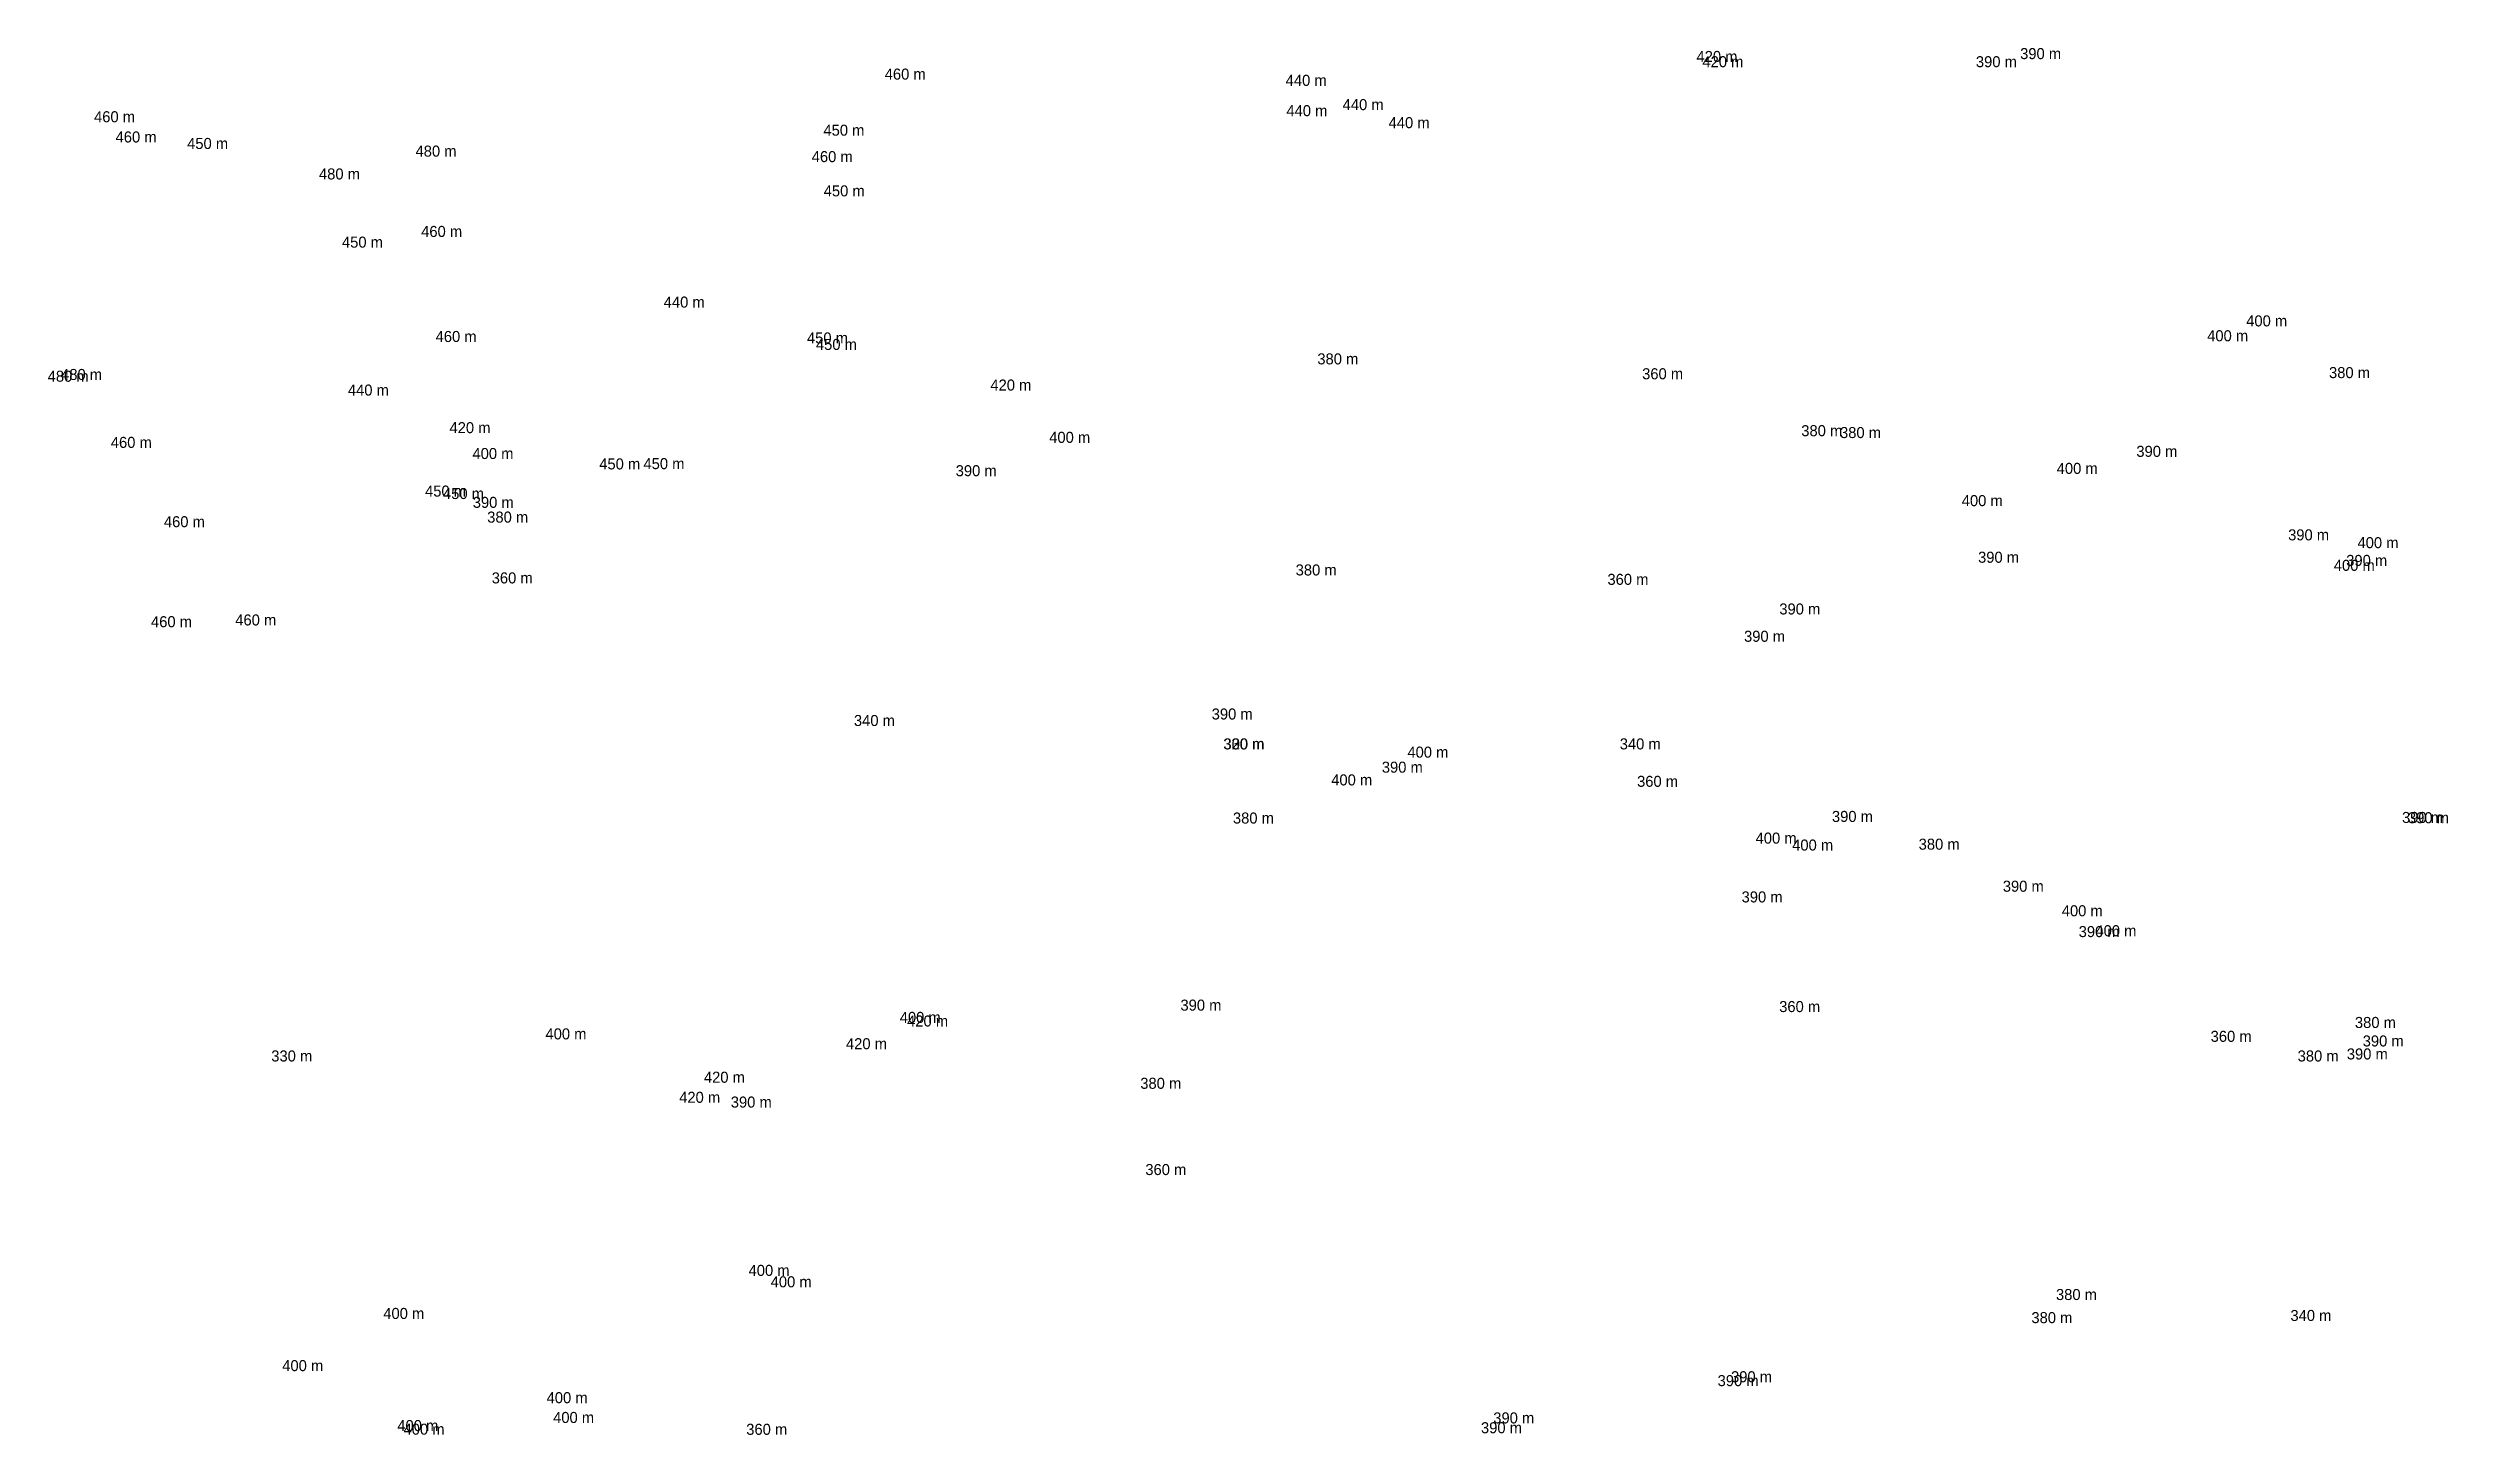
# Model space of a CAD drawing. Extents: x 104.5131 to 104.5297, y 28.4568 to 28.4664.
import ezdxf

# ---------------------------------------------------------------- set-up
doc = ezdxf.new("R2010")
doc.units = 0
doc.header["$MEASUREMENT"] = 0
doc.layers.add('FeatureAttribs', color=7, linetype='Continuous')

# ---------------------------------------------------------------- blocks, each defined once
blk = doc.blocks.new('FEATURE')

msp = doc.modelspace()

# ---------------------------------------------------------------- block references
at = {"layer": 'FeatureAttribs'}
ref = msp.add_blockref('FEATURE', (104.524491, 28.466271, 420), dxfattribs=at)
ref.add_attrib('NAME', '420 m', (104.524491, 28.466271, 420), dxfattribs={"height": 0.0000763})
ref = msp.add_blockref('FEATURE', (104.524491, 28.466271, 420), dxfattribs=at)
ref.add_attrib('NAME', '420 m', (104.524491, 28.466271, 420), dxfattribs={"height": 0.0000763})
ref = msp.add_blockref('FEATURE', (104.524532, 28.466235, 420), dxfattribs=at)
ref.add_attrib('NAME', '420 m', (104.524532, 28.466235, 420), dxfattribs={"height": 0.0000763})
ref = msp.add_blockref('FEATURE', (104.524532, 28.466235, 420), dxfattribs=at)
ref.add_attrib('NAME', '420 m', (104.524532, 28.466235, 420), dxfattribs={"height": 0.0000763})
ref = msp.add_blockref('FEATURE', (104.526424, 28.466235, 390), dxfattribs=at)
ref.add_attrib('NAME', '390 m', (104.526424, 28.466235, 390), dxfattribs={"height": 0.0000763})
ref = msp.add_blockref('FEATURE', (104.52673, 28.466291, 390), dxfattribs=at)
ref.add_attrib('NAME', '390 m', (104.52673, 28.466291, 390), dxfattribs={"height": 0.0000763})
ref = msp.add_blockref('FEATURE', (104.518875, 28.466149, 460), dxfattribs=at)
ref.add_attrib('NAME', '460 m', (104.518875, 28.466149, 460), dxfattribs={"height": 0.0000763})
ref = msp.add_blockref('FEATURE', (104.521649, 28.466106, 440), dxfattribs=at)
ref.add_attrib('NAME', '440 m', (104.521649, 28.466106, 440), dxfattribs={"height": 0.0000763})
ref = msp.add_blockref('FEATURE', (104.513405, 28.465854, 460), dxfattribs=at)
ref.add_attrib('NAME', '460 m', (104.513405, 28.465854, 460), dxfattribs={"height": 0.0000763})
ref = msp.add_blockref('FEATURE', (104.521654, 28.465896, 440), dxfattribs=at)
ref.add_attrib('NAME', '440 m', (104.521654, 28.465896, 440), dxfattribs={"height": 0.0000763})
ref = msp.add_blockref('FEATURE', (104.522043, 28.465938, 440), dxfattribs=at)
ref.add_attrib('NAME', '440 m', (104.522043, 28.465938, 440), dxfattribs={"height": 0.0000763})
ref = msp.add_blockref('FEATURE', (104.513554, 28.465714, 460), dxfattribs=at)
ref.add_attrib('NAME', '460 m', (104.513554, 28.465714, 460), dxfattribs={"height": 0.0000763})
ref = msp.add_blockref('FEATURE', (104.514049, 28.465669, 450), dxfattribs=at)
ref.add_attrib('NAME', '450 m', (104.514049, 28.465669, 450), dxfattribs={"height": 0.0000763})
ref = msp.add_blockref('FEATURE', (104.518451, 28.465761, 450), dxfattribs=at)
ref.add_attrib('NAME', '450 m', (104.518451, 28.465761, 450), dxfattribs={"height": 0.0000763})
ref = msp.add_blockref('FEATURE', (104.522361, 28.465813, 440), dxfattribs=at)
ref.add_attrib('NAME', '440 m', (104.522361, 28.465813, 440), dxfattribs={"height": 0.0000763})
ref = msp.add_blockref('FEATURE', (104.515629, 28.465616, 480), dxfattribs=at)
ref.add_attrib('NAME', '480 m', (104.515629, 28.465616, 480), dxfattribs={"height": 0.0000763})
ref = msp.add_blockref('FEATURE', (104.515629, 28.465616, 480), dxfattribs=at)
ref.add_attrib('NAME', '480 m', (104.515629, 28.465616, 480), dxfattribs={"height": 0.0000763})
ref = msp.add_blockref('FEATURE', (104.51837, 28.465578, 460), dxfattribs=at)
ref.add_attrib('NAME', '460 m', (104.51837, 28.465578, 460), dxfattribs={"height": 0.0000763})
ref = msp.add_blockref('FEATURE', (104.514961, 28.465458, 480), dxfattribs=at)
ref.add_attrib('NAME', '480 m', (104.514961, 28.465458, 480), dxfattribs={"height": 0.0000763})
ref = msp.add_blockref('FEATURE', (104.514961, 28.465458, 480), dxfattribs=at)
ref.add_attrib('NAME', '480 m', (104.514961, 28.465458, 480), dxfattribs={"height": 0.0000763})
ref = msp.add_blockref('FEATURE', (104.518453, 28.465341, 450), dxfattribs=at)
ref.add_attrib('NAME', '450 m', (104.518453, 28.465341, 450), dxfattribs={"height": 0.0000763})
ref = msp.add_blockref('FEATURE', (104.515668, 28.46506, 460), dxfattribs=at)
ref.add_attrib('NAME', '460 m', (104.515668, 28.46506, 460), dxfattribs={"height": 0.0000763})
ref = msp.add_blockref('FEATURE', (104.51512, 28.464986, 450), dxfattribs=at)
ref.add_attrib('NAME', '450 m', (104.51512, 28.464986, 450), dxfattribs={"height": 0.0000763})
ref = msp.add_blockref('FEATURE', (104.517346, 28.464571, 440), dxfattribs=at)
ref.add_attrib('NAME', '440 m', (104.517346, 28.464571, 440), dxfattribs={"height": 0.0000763})
ref = msp.add_blockref('FEATURE', (104.528024, 28.464338, 400), dxfattribs=at)
ref.add_attrib('NAME', '400 m', (104.528024, 28.464338, 400), dxfattribs={"height": 0.0000763})
ref = msp.add_blockref('FEATURE', (104.528294, 28.464441, 400), dxfattribs=at)
ref.add_attrib('NAME', '400 m', (104.528294, 28.464441, 400), dxfattribs={"height": 0.0000763})
ref = msp.add_blockref('FEATURE', (104.515768, 28.464333, 460), dxfattribs=at)
ref.add_attrib('NAME', '460 m', (104.515768, 28.464333, 460), dxfattribs={"height": 0.0000763})
ref = msp.add_blockref('FEATURE', (104.518337, 28.464323, 450), dxfattribs=at)
ref.add_attrib('NAME', '450 m', (104.518337, 28.464323, 450), dxfattribs={"height": 0.0000763})
ref = msp.add_blockref('FEATURE', (104.518399, 28.464278, 450), dxfattribs=at)
ref.add_attrib('NAME', '450 m', (104.518399, 28.464278, 450), dxfattribs={"height": 0.0000763})
ref = msp.add_blockref('FEATURE', (104.521868, 28.464178, 380), dxfattribs=at)
ref.add_attrib('NAME', '380 m', (104.521868, 28.464178, 380), dxfattribs={"height": 0.0000763})
ref = msp.add_blockref('FEATURE', (104.513084, 28.464058, 480), dxfattribs=at)
ref.add_attrib('NAME', '480 m', (104.513084, 28.464058, 480), dxfattribs={"height": 0.0000763})
ref = msp.add_blockref('FEATURE', (104.513084, 28.464058, 480), dxfattribs=at)
ref.add_attrib('NAME', '480 m', (104.513084, 28.464058, 480), dxfattribs={"height": 0.0000763})
ref = msp.add_blockref('FEATURE', (104.513177, 28.46407, 480), dxfattribs=at)
ref.add_attrib('NAME', '480 m', (104.513177, 28.46407, 480), dxfattribs={"height": 0.0000763})
ref = msp.add_blockref('FEATURE', (104.513177, 28.46407, 480), dxfattribs=at)
ref.add_attrib('NAME', '480 m', (104.513177, 28.46407, 480), dxfattribs={"height": 0.0000763})
ref = msp.add_blockref('FEATURE', (104.524115, 28.464075, 360), dxfattribs=at)
ref.add_attrib('NAME', '360 m', (104.524115, 28.464075, 360), dxfattribs={"height": 0.0000763})
ref = msp.add_blockref('FEATURE', (104.524115, 28.464075, 360), dxfattribs=at)
ref.add_attrib('NAME', '360 m', (104.524115, 28.464075, 360), dxfattribs={"height": 0.0000763})
ref = msp.add_blockref('FEATURE', (104.528867, 28.464083, 380), dxfattribs=at)
ref.add_attrib('NAME', '380 m', (104.528867, 28.464083, 380), dxfattribs={"height": 0.0000763})
ref = msp.add_blockref('FEATURE', (104.515161, 28.463962, 440), dxfattribs=at)
ref.add_attrib('NAME', '440 m', (104.515161, 28.463962, 440), dxfattribs={"height": 0.0000763})
ref = msp.add_blockref('FEATURE', (104.519606, 28.463997, 420), dxfattribs=at)
ref.add_attrib('NAME', '420 m', (104.519606, 28.463997, 420), dxfattribs={"height": 0.0000763})
ref = msp.add_blockref('FEATURE', (104.519606, 28.463997, 420), dxfattribs=at)
ref.add_attrib('NAME', '420 m', (104.519606, 28.463997, 420), dxfattribs={"height": 0.0000763})
ref = msp.add_blockref('FEATURE', (104.515864, 28.463702, 420), dxfattribs=at)
ref.add_attrib('NAME', '420 m', (104.515864, 28.463702, 420), dxfattribs={"height": 0.0000763})
ref = msp.add_blockref('FEATURE', (104.515864, 28.463702, 420), dxfattribs=at)
ref.add_attrib('NAME', '420 m', (104.515864, 28.463702, 420), dxfattribs={"height": 0.0000763})
ref = msp.add_blockref('FEATURE', (104.525216, 28.463681, 380), dxfattribs=at)
ref.add_attrib('NAME', '380 m', (104.525216, 28.463681, 380), dxfattribs={"height": 0.0000763})
ref = msp.add_blockref('FEATURE', (104.513521, 28.4636, 460), dxfattribs=at)
ref.add_attrib('NAME', '460 m', (104.513521, 28.4636, 460), dxfattribs={"height": 0.0000763})
ref = msp.add_blockref('FEATURE', (104.516023, 28.463523, 400), dxfattribs=at)
ref.add_attrib('NAME', '400 m', (104.516023, 28.463523, 400), dxfattribs={"height": 0.0000763})
ref = msp.add_blockref('FEATURE', (104.520013, 28.463635, 400), dxfattribs=at)
ref.add_attrib('NAME', '400 m', (104.520013, 28.463635, 400), dxfattribs={"height": 0.0000763})
ref = msp.add_blockref('FEATURE', (104.525484, 28.463668, 380), dxfattribs=at)
ref.add_attrib('NAME', '380 m', (104.525484, 28.463668, 380), dxfattribs={"height": 0.0000763})
ref = msp.add_blockref('FEATURE', (104.527534, 28.463538, 390), dxfattribs=at)
ref.add_attrib('NAME', '390 m', (104.527534, 28.463538, 390), dxfattribs={"height": 0.0000763})
ref = msp.add_blockref('FEATURE', (104.5169, 28.463451, 450), dxfattribs=at)
ref.add_attrib('NAME', '450 m', (104.5169, 28.463451, 450), dxfattribs={"height": 0.0000763})
ref = msp.add_blockref('FEATURE', (104.517206, 28.463453, 450), dxfattribs=at)
ref.add_attrib('NAME', '450 m', (104.517206, 28.463453, 450), dxfattribs={"height": 0.0000763})
ref = msp.add_blockref('FEATURE', (104.519366, 28.463404, 390), dxfattribs=at)
ref.add_attrib('NAME', '390 m', (104.519366, 28.463404, 390), dxfattribs={"height": 0.0000763})
ref = msp.add_blockref('FEATURE', (104.526983, 28.46342, 400), dxfattribs=at)
ref.add_attrib('NAME', '400 m', (104.526983, 28.46342, 400), dxfattribs={"height": 0.0000763})
ref = msp.add_blockref('FEATURE', (104.515695, 28.463263, 450), dxfattribs=at)
ref.add_attrib('NAME', '450 m', (104.515695, 28.463263, 450), dxfattribs={"height": 0.0000763})
ref = msp.add_blockref('FEATURE', (104.515819, 28.463246, 450), dxfattribs=at)
ref.add_attrib('NAME', '450 m', (104.515819, 28.463246, 450), dxfattribs={"height": 0.0000763})
ref = msp.add_blockref('FEATURE', (104.516025, 28.463185, 390), dxfattribs=at)
ref.add_attrib('NAME', '390 m', (104.516025, 28.463185, 390), dxfattribs={"height": 0.0000763})
ref = msp.add_blockref('FEATURE', (104.526326, 28.463197, 400), dxfattribs=at)
ref.add_attrib('NAME', '400 m', (104.526326, 28.463197, 400), dxfattribs={"height": 0.0000763})
ref = msp.add_blockref('FEATURE', (104.513888, 28.463051, 460), dxfattribs=at)
ref.add_attrib('NAME', '460 m', (104.513888, 28.463051, 460), dxfattribs={"height": 0.0000763})
ref = msp.add_blockref('FEATURE', (104.516125, 28.463083, 380), dxfattribs=at)
ref.add_attrib('NAME', '380 m', (104.516125, 28.463083, 380), dxfattribs={"height": 0.0000763})
ref = msp.add_blockref('FEATURE', (104.528584, 28.46296, 390), dxfattribs=at)
ref.add_attrib('NAME', '390 m', (104.528584, 28.46296, 390), dxfattribs={"height": 0.0000763})
ref = msp.add_blockref('FEATURE', (104.529064, 28.462906, 400), dxfattribs=at)
ref.add_attrib('NAME', '400 m', (104.529064, 28.462906, 400), dxfattribs={"height": 0.0000763})
ref = msp.add_blockref('FEATURE', (104.521718, 28.462717, 380), dxfattribs=at)
ref.add_attrib('NAME', '380 m', (104.521718, 28.462717, 380), dxfattribs={"height": 0.0000763})
ref = msp.add_blockref('FEATURE', (104.526439, 28.462805, 390), dxfattribs=at)
ref.add_attrib('NAME', '390 m', (104.526439, 28.462805, 390), dxfattribs={"height": 0.0000763})
ref = msp.add_blockref('FEATURE', (104.5289, 28.462749, 400), dxfattribs=at)
ref.add_attrib('NAME', '400 m', (104.5289, 28.462749, 400), dxfattribs={"height": 0.0000763})
ref = msp.add_blockref('FEATURE', (104.528986, 28.462783, 390), dxfattribs=at)
ref.add_attrib('NAME', '390 m', (104.528986, 28.462783, 390), dxfattribs={"height": 0.0000763})
ref = msp.add_blockref('FEATURE', (104.516156, 28.462662, 360), dxfattribs=at)
ref.add_attrib('NAME', '360 m', (104.516156, 28.462662, 360), dxfattribs={"height": 0.0000763})
ref = msp.add_blockref('FEATURE', (104.516156, 28.462662, 360), dxfattribs=at)
ref.add_attrib('NAME', '360 m', (104.516156, 28.462662, 360), dxfattribs={"height": 0.0000763})
ref = msp.add_blockref('FEATURE', (104.523875, 28.462652, 360), dxfattribs=at)
ref.add_attrib('NAME', '360 m', (104.523875, 28.462652, 360), dxfattribs={"height": 0.0000763})
ref = msp.add_blockref('FEATURE', (104.523875, 28.462652, 360), dxfattribs=at)
ref.add_attrib('NAME', '360 m', (104.523875, 28.462652, 360), dxfattribs={"height": 0.0000763})
ref = msp.add_blockref('FEATURE', (104.513799, 28.462359, 460), dxfattribs=at)
ref.add_attrib('NAME', '460 m', (104.513799, 28.462359, 460), dxfattribs={"height": 0.0000763})
ref = msp.add_blockref('FEATURE', (104.514382, 28.462371, 460), dxfattribs=at)
ref.add_attrib('NAME', '460 m', (104.514382, 28.462371, 460), dxfattribs={"height": 0.0000763})
ref = msp.add_blockref('FEATURE', (104.525064, 28.462447, 390), dxfattribs=at)
ref.add_attrib('NAME', '390 m', (104.525064, 28.462447, 390), dxfattribs={"height": 0.0000763})
ref = msp.add_blockref('FEATURE', (104.52482, 28.462258, 390), dxfattribs=at)
ref.add_attrib('NAME', '390 m', (104.52482, 28.462258, 390), dxfattribs={"height": 0.0000763})
ref = msp.add_blockref('FEATURE', (104.521137, 28.46172, 390), dxfattribs=at)
ref.add_attrib('NAME', '390 m', (104.521137, 28.46172, 390), dxfattribs={"height": 0.0000763})
ref = msp.add_blockref('FEATURE', (104.518662, 28.461675, 340), dxfattribs=at)
ref.add_attrib('NAME', '340 m', (104.518662, 28.461675, 340), dxfattribs={"height": 0.0000763})
ref = msp.add_blockref('FEATURE', (104.521217, 28.461513, 330), dxfattribs=at)
ref.add_attrib('NAME', '330 m', (104.521217, 28.461513, 330), dxfattribs={"height": 0.0000763})
ref = msp.add_blockref('FEATURE', (104.521219, 28.461513, 300), dxfattribs=at)
ref.add_attrib('NAME', '300 m', (104.521219, 28.461513, 300), dxfattribs={"height": 0.0000763})
ref = msp.add_blockref('FEATURE', (104.521219, 28.461513, 320), dxfattribs=at)
ref.add_attrib('NAME', '320 m', (104.521219, 28.461513, 320), dxfattribs={"height": 0.0000763})
ref = msp.add_blockref('FEATURE', (104.522314, 28.461352, 390), dxfattribs=at)
ref.add_attrib('NAME', '390 m', (104.522314, 28.461352, 390), dxfattribs={"height": 0.0000763})
ref = msp.add_blockref('FEATURE', (104.522491, 28.461456, 400), dxfattribs=at)
ref.add_attrib('NAME', '400 m', (104.522491, 28.461456, 400), dxfattribs={"height": 0.0000763})
ref = msp.add_blockref('FEATURE', (104.52396, 28.461513, 340), dxfattribs=at)
ref.add_attrib('NAME', '340 m', (104.52396, 28.461513, 340), dxfattribs={"height": 0.0000763})
ref = msp.add_blockref('FEATURE', (104.521964, 28.461264, 400), dxfattribs=at)
ref.add_attrib('NAME', '400 m', (104.521964, 28.461264, 400), dxfattribs={"height": 0.0000763})
ref = msp.add_blockref('FEATURE', (104.52408, 28.461254, 360), dxfattribs=at)
ref.add_attrib('NAME', '360 m', (104.52408, 28.461254, 360), dxfattribs={"height": 0.0000763})
ref = msp.add_blockref('FEATURE', (104.52408, 28.461254, 360), dxfattribs=at)
ref.add_attrib('NAME', '360 m', (104.52408, 28.461254, 360), dxfattribs={"height": 0.0000763})
ref = msp.add_blockref('FEATURE', (104.521284, 28.461, 380), dxfattribs=at)
ref.add_attrib('NAME', '380 m', (104.521284, 28.461, 380), dxfattribs={"height": 0.0000763})
ref = msp.add_blockref('FEATURE', (104.5249, 28.460861, 400), dxfattribs=at)
ref.add_attrib('NAME', '400 m', (104.5249, 28.460861, 400), dxfattribs={"height": 0.0000763})
ref = msp.add_blockref('FEATURE', (104.525428, 28.461011, 390), dxfattribs=at)
ref.add_attrib('NAME', '390 m', (104.525428, 28.461011, 390), dxfattribs={"height": 0.0000763})
ref = msp.add_blockref('FEATURE', (104.529372, 28.461004, 390), dxfattribs=at)
ref.add_attrib('NAME', '390 m', (104.529372, 28.461004, 390), dxfattribs={"height": 0.0000763})
ref = msp.add_blockref('FEATURE', (104.529413, 28.461002, 390), dxfattribs=at)
ref.add_attrib('NAME', '390 m', (104.529413, 28.461002, 390), dxfattribs={"height": 0.0000763})
ref = msp.add_blockref('FEATURE', (104.525153, 28.460813, 400), dxfattribs=at)
ref.add_attrib('NAME', '400 m', (104.525153, 28.460813, 400), dxfattribs={"height": 0.0000763})
ref = msp.add_blockref('FEATURE', (104.526028, 28.460819, 380), dxfattribs=at)
ref.add_attrib('NAME', '380 m', (104.526028, 28.460819, 380), dxfattribs={"height": 0.0000763})
ref = msp.add_blockref('FEATURE', (104.52661, 28.460528, 390), dxfattribs=at)
ref.add_attrib('NAME', '390 m', (104.52661, 28.460528, 390), dxfattribs={"height": 0.0000763})
ref = msp.add_blockref('FEATURE', (104.524803, 28.460454, 390), dxfattribs=at)
ref.add_attrib('NAME', '390 m', (104.524803, 28.460454, 390), dxfattribs={"height": 0.0000763})
ref = msp.add_blockref('FEATURE', (104.527018, 28.460358, 400), dxfattribs=at)
ref.add_attrib('NAME', '400 m', (104.527018, 28.460358, 400), dxfattribs={"height": 0.0000763})
ref = msp.add_blockref('FEATURE', (104.527135, 28.460214, 390), dxfattribs=at)
ref.add_attrib('NAME', '390 m', (104.527135, 28.460214, 390), dxfattribs={"height": 0.0000763})
ref = msp.add_blockref('FEATURE', (104.527251, 28.46022, 400), dxfattribs=at)
ref.add_attrib('NAME', '400 m', (104.527251, 28.46022, 400), dxfattribs={"height": 0.0000763})
ref = msp.add_blockref('FEATURE', (104.520921, 28.459705, 390), dxfattribs=at)
ref.add_attrib('NAME', '390 m', (104.520921, 28.459705, 390), dxfattribs={"height": 0.0000763})
ref = msp.add_blockref('FEATURE', (104.525063, 28.459695, 360), dxfattribs=at)
ref.add_attrib('NAME', '360 m', (104.525063, 28.459695, 360), dxfattribs={"height": 0.0000763})
ref = msp.add_blockref('FEATURE', (104.525063, 28.459695, 360), dxfattribs=at)
ref.add_attrib('NAME', '360 m', (104.525063, 28.459695, 360), dxfattribs={"height": 0.0000763})
ref = msp.add_blockref('FEATURE', (104.518979, 28.45962, 400), dxfattribs=at)
ref.add_attrib('NAME', '400 m', (104.518979, 28.45962, 400), dxfattribs={"height": 0.0000763})
ref = msp.add_blockref('FEATURE', (104.51903, 28.459595, 420), dxfattribs=at)
ref.add_attrib('NAME', '420 m', (104.51903, 28.459595, 420), dxfattribs={"height": 0.0000763})
ref = msp.add_blockref('FEATURE', (104.51903, 28.459595, 420), dxfattribs=at)
ref.add_attrib('NAME', '420 m', (104.51903, 28.459595, 420), dxfattribs={"height": 0.0000763})
ref = msp.add_blockref('FEATURE', (104.529046, 28.459585, 380), dxfattribs=at)
ref.add_attrib('NAME', '380 m', (104.529046, 28.459585, 380), dxfattribs={"height": 0.0000763})
ref = msp.add_blockref('FEATURE', (104.516528, 28.459506, 400), dxfattribs=at)
ref.add_attrib('NAME', '400 m', (104.516528, 28.459506, 400), dxfattribs={"height": 0.0000763})
ref = msp.add_blockref('FEATURE', (104.518607, 28.459438, 420), dxfattribs=at)
ref.add_attrib('NAME', '420 m', (104.518607, 28.459438, 420), dxfattribs={"height": 0.0000763})
ref = msp.add_blockref('FEATURE', (104.518607, 28.459438, 420), dxfattribs=at)
ref.add_attrib('NAME', '420 m', (104.518607, 28.459438, 420), dxfattribs={"height": 0.0000763})
ref = msp.add_blockref('FEATURE', (104.528048, 28.459489, 360), dxfattribs=at)
ref.add_attrib('NAME', '360 m', (104.528048, 28.459489, 360), dxfattribs={"height": 0.0000763})
ref = msp.add_blockref('FEATURE', (104.528048, 28.459489, 360), dxfattribs=at)
ref.add_attrib('NAME', '360 m', (104.528048, 28.459489, 360), dxfattribs={"height": 0.0000763})
ref = msp.add_blockref('FEATURE', (104.52899, 28.459367, 390), dxfattribs=at)
ref.add_attrib('NAME', '390 m', (104.52899, 28.459367, 390), dxfattribs={"height": 0.0000763})
ref = msp.add_blockref('FEATURE', (104.5291, 28.459457, 390), dxfattribs=at)
ref.add_attrib('NAME', '390 m', (104.5291, 28.459457, 390), dxfattribs={"height": 0.0000763})
ref = msp.add_blockref('FEATURE', (104.514631, 28.459353, 330), dxfattribs=at)
ref.add_attrib('NAME', '330 m', (104.514631, 28.459353, 330), dxfattribs={"height": 0.0000763})
ref = msp.add_blockref('FEATURE', (104.517624, 28.459206, 420), dxfattribs=at)
ref.add_attrib('NAME', '420 m', (104.517624, 28.459206, 420), dxfattribs={"height": 0.0000763})
ref = msp.add_blockref('FEATURE', (104.517624, 28.459206, 420), dxfattribs=at)
ref.add_attrib('NAME', '420 m', (104.517624, 28.459206, 420), dxfattribs={"height": 0.0000763})
ref = msp.add_blockref('FEATURE', (104.52865, 28.459353, 380), dxfattribs=at)
ref.add_attrib('NAME', '380 m', (104.52865, 28.459353, 380), dxfattribs={"height": 0.0000763})
ref = msp.add_blockref('FEATURE', (104.517453, 28.459067, 420), dxfattribs=at)
ref.add_attrib('NAME', '420 m', (104.517453, 28.459067, 420), dxfattribs={"height": 0.0000763})
ref = msp.add_blockref('FEATURE', (104.517453, 28.459067, 420), dxfattribs=at)
ref.add_attrib('NAME', '420 m', (104.517453, 28.459067, 420), dxfattribs={"height": 0.0000763})
ref = msp.add_blockref('FEATURE', (104.51781, 28.459034, 390), dxfattribs=at)
ref.add_attrib('NAME', '390 m', (104.51781, 28.459034, 390), dxfattribs={"height": 0.0000763})
ref = msp.add_blockref('FEATURE', (104.520643, 28.459164, 380), dxfattribs=at)
ref.add_attrib('NAME', '380 m', (104.520643, 28.459164, 380), dxfattribs={"height": 0.0000763})
ref = msp.add_blockref('FEATURE', (104.520678, 28.458567, 360), dxfattribs=at)
ref.add_attrib('NAME', '360 m', (104.520678, 28.458567, 360), dxfattribs={"height": 0.0000763})
ref = msp.add_blockref('FEATURE', (104.520678, 28.458567, 360), dxfattribs=at)
ref.add_attrib('NAME', '360 m', (104.520678, 28.458567, 360), dxfattribs={"height": 0.0000763})
ref = msp.add_blockref('FEATURE', (104.517933, 28.457869, 400), dxfattribs=at)
ref.add_attrib('NAME', '400 m', (104.517933, 28.457869, 400), dxfattribs={"height": 0.0000763})
ref = msp.add_blockref('FEATURE', (104.518086, 28.45779, 400), dxfattribs=at)
ref.add_attrib('NAME', '400 m', (104.518086, 28.45779, 400), dxfattribs={"height": 0.0000763})
ref = msp.add_blockref('FEATURE', (104.526978, 28.457702, 380), dxfattribs=at)
ref.add_attrib('NAME', '380 m', (104.526978, 28.457702, 380), dxfattribs={"height": 0.0000763})
ref = msp.add_blockref('FEATURE', (104.515406, 28.457571, 400), dxfattribs=at)
ref.add_attrib('NAME', '400 m', (104.515406, 28.457571, 400), dxfattribs={"height": 0.0000763})
ref = msp.add_blockref('FEATURE', (104.526808, 28.457542, 380), dxfattribs=at)
ref.add_attrib('NAME', '380 m', (104.526808, 28.457542, 380), dxfattribs={"height": 0.0000763})
ref = msp.add_blockref('FEATURE', (104.5286, 28.457557, 340), dxfattribs=at)
ref.add_attrib('NAME', '340 m', (104.5286, 28.457557, 340), dxfattribs={"height": 0.0000763})
ref = msp.add_blockref('FEATURE', (104.514707, 28.45721, 400), dxfattribs=at)
ref.add_attrib('NAME', '400 m', (104.514707, 28.45721, 400), dxfattribs={"height": 0.0000763})
ref = msp.add_blockref('FEATURE', (104.524637, 28.457106, 390), dxfattribs=at)
ref.add_attrib('NAME', '390 m', (104.524637, 28.457106, 390), dxfattribs={"height": 0.0000763})
ref = msp.add_blockref('FEATURE', (104.52473, 28.457133, 390), dxfattribs=at)
ref.add_attrib('NAME', '390 m', (104.52473, 28.457133, 390), dxfattribs={"height": 0.0000763})
ref = msp.add_blockref('FEATURE', (104.516536, 28.456988, 400), dxfattribs=at)
ref.add_attrib('NAME', '400 m', (104.516536, 28.456988, 400), dxfattribs={"height": 0.0000763})
ref = msp.add_blockref('FEATURE', (104.515503, 28.456795, 400), dxfattribs=at)
ref.add_attrib('NAME', '400 m', (104.515503, 28.456795, 400), dxfattribs={"height": 0.0000763})
ref = msp.add_blockref('FEATURE', (104.515546, 28.45677, 400), dxfattribs=at)
ref.add_attrib('NAME', '400 m', (104.515546, 28.45677, 400), dxfattribs={"height": 0.0000763})
ref = msp.add_blockref('FEATURE', (104.516581, 28.456851, 400), dxfattribs=at)
ref.add_attrib('NAME', '400 m', (104.516581, 28.456851, 400), dxfattribs={"height": 0.0000763})
ref = msp.add_blockref('FEATURE', (104.517917, 28.456769, 360), dxfattribs=at)
ref.add_attrib('NAME', '360 m', (104.517917, 28.456769, 360), dxfattribs={"height": 0.0000763})
ref = msp.add_blockref('FEATURE', (104.517917, 28.456769, 360), dxfattribs=at)
ref.add_attrib('NAME', '360 m', (104.517917, 28.456769, 360), dxfattribs={"height": 0.0000763})
ref = msp.add_blockref('FEATURE', (104.523, 28.45678, 390), dxfattribs=at)
ref.add_attrib('NAME', '390 m', (104.523, 28.45678, 390), dxfattribs={"height": 0.0000763})
ref = msp.add_blockref('FEATURE', (104.523085, 28.456848, 390), dxfattribs=at)
ref.add_attrib('NAME', '390 m', (104.523085, 28.456848, 390), dxfattribs={"height": 0.0000763})

doc.saveas('drawing.dxf')
